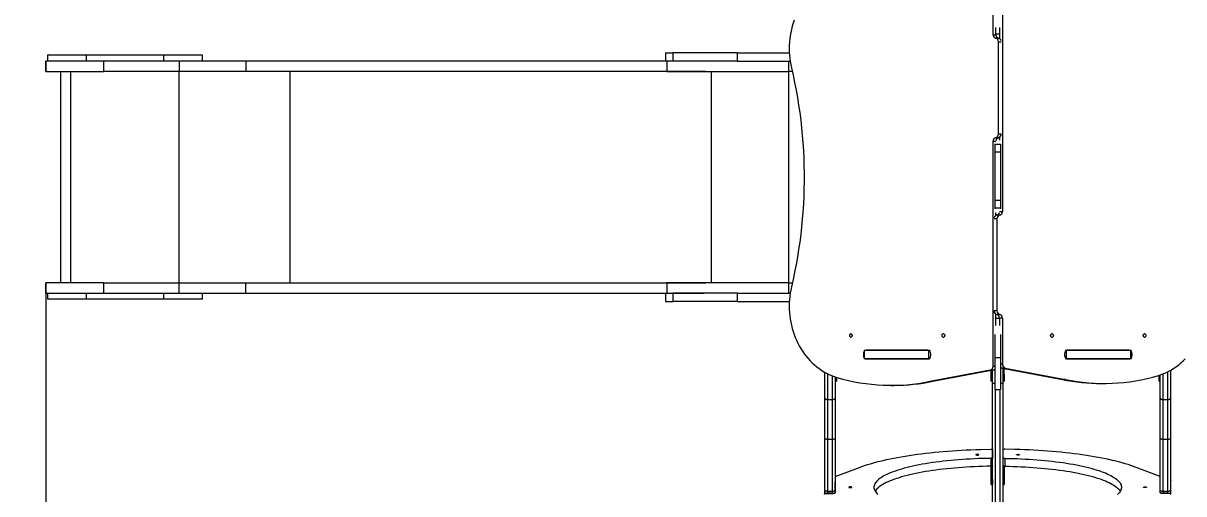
# Model space of a CAD drawing. Header units: millimetres. Extents: x -6398 to 6402, y -5787 to 4580.
# Drawn here: x -3577 to -576, y -1883 to -667 of the extents above; entities that cross this region are included whole.
import ezdxf

# ---------------------------------------------------------------- set-up
doc = ezdxf.new("R2010")
doc.units = ezdxf.units.MM
doc.layers.add('DIKOM_РАЗМЕР_ЗОНА', color=7, linetype='Continuous')
doc.layers.add('DIKOM_РАЗМЕР_ОБЪЕКТА', color=7, linetype='Continuous')
doc.styles.add('style1', font='arial.ttf', dxfattribs={"width": 0.8})
doc.dimstyles.new('1-50', dxfattribs={"dimtxt": 300, "dimasz": 200, "dimexe": 100, "dimexo": 0, "dimgap": 100, "dimtad": 1, "dimtxsty": 'style1', "dimcen": 200, "dimclrd": 7, "dimclre": 7, "dimclrt": 7, "dimadec": 1, "dimazin": 2, "dimtfac": 1, "dimtmove": 0, "dimatfit": 2, "dimfxl": 0, "dimlwd": 25, "dimlwe": 18, "dimarcsym": 0})

# ---------------------------------------------------------------- blocks, each defined once
blk = doc.blocks.new('*D10')
at = {"layer": 'Defpoints', "color": 0, "transparency": 16777216}
for p in [(-1407.3, 3087.2), (-4219.4, -3113.8), (-1057.3, -3113.8)]:
    blk.add_point(p, dxfattribs=at)
at = {"layer": 'DIKOM_РАЗМЕР_ОБЪЕКТА', "color": 7, "lineweight": 18, "transparency": 16777216}
for p, q in [((-1407.3, 3087.2), (-4319.4, 3087.2)), ((-1057.3, -3113.8), (-4319.4, -3113.8))]:
    blk.add_line(p, q, dxfattribs=at)
at = {"layer": 'DIKOM_РАЗМЕР_ОБЪЕКТА', "color": 7, "lineweight": 25, "transparency": 16777216}
blk.add_line((-4219.4, 2887.2), (-4219.4, -2913.8), dxfattribs=at)
at = {"layer": 'DIKOM_РАЗМЕР_ОБЪЕКТА', "color": 7, "transparency": 16777216}
for points in [[(-4252.7, 2887.2), (-4186, 2887.2), (-4219.4, 3087.2)], [(-4252.7, -2913.8), (-4186, -2913.8), (-4219.4, -3113.8)]]:
    blk.add_solid(points, dxfattribs=at)
at = {"layer": 'DIKOM_РАЗМЕР_ОБЪЕКТА', "color": 7, "transparency": 16777216, "insert": (-4472.5, -13.3), "char_height": 300, "attachment_point": 5, "rotation": 90, "style": 'style1'}
blk.add_mtext('6200', dxfattribs=at)
blk = doc.blocks.new('*D11')
at = {"layer": 'Defpoints', "color": 0, "transparency": 16777216}
for p in [(4404.6, 1023.7), (-3518.4, -1364.8), (4404.6, -3858.3)]:
    blk.add_point(p, dxfattribs=at)
at = {"layer": 'DIKOM_РАЗМЕР_ОБЪЕКТА', "color": 7, "lineweight": 18, "transparency": 16777216}
for p, q in [((4404.6, 1023.7), (4404.6, -3958.3)), ((-3518.4, -1364.8), (-3518.4, -3958.3))]:
    blk.add_line(p, q, dxfattribs=at)
at = {"layer": 'DIKOM_РАЗМЕР_ОБЪЕКТА', "color": 7, "lineweight": 25, "transparency": 16777216}
blk.add_line((-3318.4, -3858.3), (4204.6, -3858.3), dxfattribs=at)
at = {"layer": 'DIKOM_РАЗМЕР_ОБЪЕКТА', "color": 7, "transparency": 16777216}
for points in [[(-3318.4, -3824.9), (-3318.4, -3891.6), (-3518.4, -3858.3)], [(4204.6, -3824.9), (4204.6, -3891.6), (4404.6, -3858.3)]]:
    blk.add_solid(points, dxfattribs=at)
at = {"layer": 'DIKOM_РАЗМЕР_ОБЪЕКТА', "color": 7, "transparency": 16777216, "insert": (326.4, -3605.1), "char_height": 300, "attachment_point": 5, "style": 'style1'}
blk.add_mtext('7900', dxfattribs=at)
blk = doc.blocks.new('*D12')
at = {"layer": 'Defpoints', "color": 0, "transparency": 16777216}
for p in [(-1169.8, 4579.9), (-5947.5, -4613.8), (-1169.8, -4613.8)]:
    blk.add_point(p, dxfattribs=at)
at = {"layer": 'DIKOM_РАЗМЕР_ЗОНА', "color": 7, "lineweight": 18, "transparency": 16777216}
for p, q in [((-1169.8, 4579.9), (-6047.5, 4579.9)), ((-1169.8, -4613.8), (-6047.5, -4613.8))]:
    blk.add_line(p, q, dxfattribs=at)
at = {"layer": 'DIKOM_РАЗМЕР_ЗОНА', "color": 7, "lineweight": 25, "transparency": 16777216}
blk.add_line((-5947.5, 4379.9), (-5947.5, -4413.8), dxfattribs=at)
at = {"layer": 'DIKOM_РАЗМЕР_ЗОНА', "color": 7, "transparency": 16777216}
for points in [[(-5980.9, 4379.9), (-5914.2, 4379.9), (-5947.5, 4579.9)], [(-5980.9, -4413.8), (-5914.2, -4413.8), (-5947.5, -4613.8)]]:
    blk.add_solid(points, dxfattribs=at)
at = {"layer": 'DIKOM_РАЗМЕР_ЗОНА', "color": 7, "transparency": 16777216, "insert": (-6200.7, 328.9), "char_height": 300, "attachment_point": 5, "rotation": 90, "style": 'style1'}
blk.add_mtext('9200', dxfattribs=at)
blk = doc.blocks.new('*D13')
at = {"layer": 'Defpoints', "color": 0, "transparency": 16777216}
for p in [(6402.1, 1335.2), (-5518.4, -1066.4), (6402.1, -5686.9)]:
    blk.add_point(p, dxfattribs=at)
at = {"layer": 'DIKOM_РАЗМЕР_ЗОНА', "color": 7, "lineweight": 18, "transparency": 16777216}
for p, q in [((6402.1, 1335.2), (6402.1, -5786.9)), ((-5518.4, -1066.4), (-5518.4, -5786.9))]:
    blk.add_line(p, q, dxfattribs=at)
at = {"layer": 'DIKOM_РАЗМЕР_ЗОНА', "color": 7, "lineweight": 25, "transparency": 16777216}
blk.add_line((-5318.4, -5686.9), (6202.1, -5686.9), dxfattribs=at)
at = {"layer": 'DIKOM_РАЗМЕР_ЗОНА', "color": 7, "transparency": 16777216}
for points in [[(-5318.4, -5653.5), (-5318.4, -5720.2), (-5518.4, -5686.9)], [(6202.1, -5653.5), (6202.1, -5720.2), (6402.1, -5686.9)]]:
    blk.add_solid(points, dxfattribs=at)
at = {"layer": 'DIKOM_РАЗМЕР_ЗОНА', "color": 7, "transparency": 16777216, "insert": (717.6, -5433.7), "char_height": 300, "attachment_point": 5, "style": 'style1'}
blk.add_mtext('11900', dxfattribs=at)

msp = doc.modelspace()

# ---------------------------------------------------------------- linework, layer by layer
at = {"color": 7, "linetype": 'Continuous', "lineweight": 15}
for p, q in [((-1069.353, -696.664), (-1069.353, -577.438)), ((-1045.324, -572.479), (-1045.322, -1153.939)), ((-1061.852, -696.664), (-1061.852, -677.975)), ((-1052.824, -677.923), (-1052.824, -706.458)), ((-1069.353, -696.664), (-1061.852, -696.664)), ((-1062.789, -705.551), (-1055.289, -705.551)), ((-1052.824, -695.483), (-1061.852, -695.483)), ((-1055.496, -952.864), (-1055.496, -715.425)), ((-1055.496, -715.425), (-1048.102, -715.425)), ((-3513.436, -749.783), (-3513.436, -764.783)), ((-3413.433, -749.783), (-3513.436, -749.783)), ((-3413.433, -764.783), (-3413.433, -749.783)), ((-3213.434, -749.783), (-3413.433, -749.783)), ((-3213.434, -764.783), (-3213.434, -749.783)), ((-3113.436, -749.783), (-3213.434, -749.783)), ((-3113.436, -764.783), (-3113.436, -749.783)), ((-1916.233, -743.783), (-1916.233, -764.783)), ((-1916.233, -743.783), (-1897.372, -743.783)), ((-1897.372, -743.783), (-1897.372, -764.783)), ((-1731.228, -743.783), (-1897.372, -743.783)), ((-1731.228, -743.783), (-1731.228, -764.783)), ((-1731.228, -743.783), (-1596.072, -743.783)), ((-3518.435, -791.783), (-3518.435, -764.783)), ((-3518.434, -764.783), (-3518.435, -764.783)), ((-3518.434, -764.783), (-3518.434, -791.783)), ((-3368.431, -764.783), (-3518.434, -764.783)), ((-3368.431, -791.783), (-3368.431, -764.783)), ((-3173.431, -764.783), (-3368.431, -764.783)), ((-3173.431, -764.783), (-3173.431, -791.783)), ((-3001.357, -764.783), (-3173.431, -764.783)), ((-3001.357, -764.783), (-3001.357, -791.783)), ((-1816.233, -764.783), (-3001.357, -764.783)), ((-1912.573, -764.783), (-1912.573, -791.783)), ((-1896.876, -764.783), (-1912.573, -764.783)), ((-1731.228, -764.783), (-1896.876, -764.783)), ((-1731.228, -764.783), (-1593.963, -764.783)), ((-1597.501, -791.783), (-1597.501, -764.783)), ((-3518.434, -791.783), (-3518.435, -791.783)), ((-3518.434, -791.783), (-3368.431, -791.783)), ((-3480.436, -791.783), (-3480.436, -1337.783)), ((-3453.435, -1337.783), (-3453.435, -791.783)), ((-3173.431, -791.783), (-3368.431, -791.783)), ((-3173.435, -1337.783), (-3173.435, -791.783)), ((-3001.357, -791.783), (-3173.431, -791.783)), ((-1812.573, -791.783), (-3001.357, -791.783)), ((-2886.645, -1337.783), (-2886.645, -791.783)), ((-1912.573, -791.783), (-1597.501, -791.783)), ((-1797.861, -791.783), (-1797.861, -1337.783)), ((-1588.408, -791.783), (-1597.501, -791.783)), ((-1597.362, -1337.783), (-1597.362, -791.783)), ((-1597.36, -1337.783), (-1597.36, -791.783)), ((-1055.496, -952.864), (-1048.102, -952.864)), ((-1069.35, -1553.086), (-1069.352, -971.626)), ((-1069.352, -971.626), (-1062.274, -971.626)), ((-1064.833, -979.226), (-1064.833, -980.342)), ((-1049.833, -980.342), (-1064.833, -980.342)), ((-1064.833, -980.342), (-1064.833, -1000.386)), ((-1062.789, -962.739), (-1055.289, -962.739)), ((-1052.823, -963.253), (-1056.916, -963.253)), ((-1052.823, -961.831), (-1052.823, -969.505)), ((-1049.833, -979.253), (-1049.833, -980.342)), ((-1049.833, -980.342), (-1049.833, -1000.386)), ((-1049.833, -1000.386), (-1064.833, -1000.386)), ((-1064.833, -1000.386), (-1064.833, -1125.179)), ((-1049.833, -1000.386), (-1049.833, -1125.179)), ((-1049.833, -1125.179), (-1064.833, -1125.179)), ((-1064.833, -1125.179), (-1064.833, -1145.223)), ((-1049.833, -1125.179), (-1049.833, -1145.223)), ((-1049.833, -1145.223), (-1064.833, -1145.223)), ((-1064.833, -1145.223), (-1064.833, -1146.338)), ((-1061.852, -1163.734), (-1061.852, -1156.079)), ((-1057.759, -1162.313), (-1061.852, -1162.313)), ((-1051.886, -1162.827), (-1059.386, -1162.827)), ((-1045.322, -1153.939), (-1052.404, -1153.939)), ((-1049.833, -1145.223), (-1049.833, -1146.314)), ((-1059.179, -1172.701), (-1066.576, -1172.701)), ((-1059.179, -1172.701), (-1059.179, -1410.14)), ((-3518.435, -1364.783), (-3518.435, -1337.783)), ((-3518.435, -1337.783), (-3518.434, -1337.783)), ((-3518.434, -1337.783), (-3518.434, -1364.783)), ((-3368.431, -1337.783), (-3518.434, -1337.783)), ((-3368.431, -1364.783), (-3368.431, -1337.783)), ((-3368.431, -1337.783), (-3173.431, -1337.783)), ((-3173.431, -1364.783), (-3173.431, -1337.783)), ((-3173.431, -1337.783), (-3001.357, -1337.783)), ((-3001.357, -1364.783), (-3001.357, -1337.783)), ((-3001.357, -1337.783), (-1812.573, -1337.783)), ((-1912.573, -1337.783), (-1912.573, -1364.783)), ((-1597.501, -1337.783), (-1912.573, -1337.783)), ((-1597.501, -1364.783), (-1597.501, -1337.783)), ((-1597.501, -1337.783), (-1588.191, -1337.783)), ((-3518.435, -1364.783), (-3518.434, -1364.783)), ((-3518.434, -1364.783), (-3368.431, -1364.783)), ((-3513.436, -1364.783), (-3513.436, -1379.783)), ((-3413.433, -1379.783), (-3513.436, -1379.783)), ((-3413.433, -1379.783), (-3413.433, -1364.783)), ((-3213.434, -1379.783), (-3413.433, -1379.783)), ((-3368.431, -1364.783), (-3173.431, -1364.783)), ((-3213.434, -1379.783), (-3213.434, -1364.783)), ((-3113.436, -1379.783), (-3213.434, -1379.783)), ((-3173.431, -1364.783), (-3001.357, -1364.783)), ((-3113.436, -1379.783), (-3113.436, -1364.783)), ((-3001.357, -1364.783), (-1816.233, -1364.783)), ((-1916.233, -1364.783), (-1916.233, -1385.783)), ((-1912.573, -1364.783), (-1896.876, -1364.783)), ((-1897.372, -1364.783), (-1897.372, -1385.783)), ((-1731.228, -1364.783), (-1896.876, -1364.783)), ((-1731.228, -1364.783), (-1731.228, -1385.783)), ((-1731.228, -1364.783), (-1593.817, -1364.783)), ((-1916.233, -1385.783), (-1897.372, -1385.783)), ((-1731.228, -1385.783), (-1897.372, -1385.783)), ((-1731.228, -1385.783), (-1596.02, -1385.783)), ((-1059.179, -1410.14), (-1066.576, -1410.14)), ((-1061.851, -1447.598), (-1061.851, -1419.107)), ((-1052.822, -1430.082), (-1061.851, -1430.082)), ((-1051.886, -1420.015), (-1059.386, -1420.015)), ((-1045.322, -1428.902), (-1052.822, -1428.902)), ((-1052.822, -1428.902), (-1052.822, -1447.635)), ((-1045.322, -1428.902), (-1045.322, -1548.127)), ((-1064.833, -1471.496), (-1064.833, -1531.88)), ((-1049.833, -1471.55), (-1049.833, -1531.88)), ((-1404.696, -1521.033), (-1404.696, -1525.533)), ((-1404.696, -1521.033), (-1402.844, -1521.033)), ((-1404.696, -1525.533), (-1402.844, -1525.533)), ((-1402.844, -1515.693), (-1402.844, -1530.872)), ((-1401.732, -1512.783), (-1402.802, -1512.783)), ((-1401.732, -1533.783), (-1401.732, -1512.783)), ((-1235.34, -1512.783), (-1401.732, -1512.783)), ((-1237.986, -1512.033), (-1396.902, -1512.033)), ((-1391.456, -1512.783), (-1391.456, -1512.351)), ((-1235.34, -1533.783), (-1235.34, -1512.783)), ((-1232.086, -1512.783), (-1235.34, -1512.783)), ((-1230.192, -1525.533), (-1230.192, -1521.033)), ((-884.483, -1521.033), (-884.483, -1525.533)), ((-879.678, -1512.783), (-882.733, -1512.783)), ((-879.678, -1533.783), (-879.678, -1512.783)), ((-712.946, -1512.783), (-879.678, -1512.783)), ((-717.773, -1512.033), (-876.689, -1512.033)), ((-723.222, -1512.35), (-723.222, -1512.783)), ((-712.946, -1533.783), (-712.946, -1512.783)), ((-711.877, -1512.783), (-712.946, -1512.783)), ((-711.834, -1530.872), (-711.834, -1515.693)), ((-709.979, -1521.033), (-711.834, -1521.033)), ((-709.979, -1525.533), (-711.834, -1525.533)), ((-709.979, -1525.533), (-709.979, -1521.033)), ((-1401.732, -1533.783), (-1402.802, -1533.783)), ((-1235.34, -1533.783), (-1401.732, -1533.783)), ((-1396.902, -1534.533), (-1237.986, -1534.533)), ((-1232.086, -1533.783), (-1235.34, -1533.783)), ((-1069.35, -1553.086), (-1064.833, -1553.086)), ((-1049.833, -1531.88), (-1064.833, -1531.88)), ((-1064.833, -1531.88), (-1064.833, -1613.055)), ((-1049.833, -1531.88), (-1049.833, -1613.055)), ((-1045.322, -1548.127), (-1049.833, -1548.127)), ((-1038.054, -1557.997), (-1045.554, -1557.997)), ((-1045.554, -1557.997), (-889.778, -1587.29)), ((-1043.827, -1558.322), (-1043.827, -1598.118)), ((-1040.828, -1573.783), (-1040.828, -1558.886)), ((-1038.054, -1557.997), (-882.278, -1587.29)), ((-879.678, -1533.783), (-882.733, -1533.783)), ((-712.946, -1533.783), (-879.678, -1533.783)), ((-876.689, -1534.533), (-717.773, -1534.533)), ((-711.877, -1533.783), (-712.946, -1533.783)), ((-1504.307, -1634.817), (-1504.307, -1568.664)), ((-1497.307, -1572.398), (-1497.307, -1639.275)), ((-1484.307, -1639.275), (-1484.307, -1578.168)), ((-1477.307, -1580.69), (-1477.307, -1634.817)), ((-1474.307, -1581.651), (-1474.307, -1591.783)), ((-1232.397, -1592.249), (-1076.619, -1562.956)), ((-1224.897, -1592.249), (-1069.119, -1562.956)), ((-1076.619, -1562.956), (-1069.119, -1562.956)), ((-1073.827, -1573.783), (-1073.827, -1563.841)), ((-1073.827, -1573.783), (-1070.827, -1573.783)), ((-1073.827, -1591.783), (-1073.827, -1573.783)), ((-1070.827, -1598.118), (-1070.827, -1563.277)), ((-1043.827, -1573.783), (-1040.828, -1573.783)), ((-1040.828, -1573.783), (-1040.828, -1591.783)), ((-882.278, -1587.29), (-889.778, -1587.29)), ((-640.348, -1591.783), (-640.348, -1576.685)), ((-637.348, -1634.817), (-637.348, -1575.723)), ((-630.348, -1573.201), (-630.348, -1639.275)), ((-617.348, -1639.275), (-617.348, -1567.428)), ((-610.348, -1563.693), (-610.348, -1634.817)), ((-1477.307, -1591.783), (-1474.307, -1591.783)), ((-1332.511, -1602.607), (-1325.011, -1602.607)), ((-1232.397, -1592.249), (-1224.897, -1592.249)), ((-1070.827, -1591.783), (-1073.827, -1591.783)), ((-1070.827, -1958.661), (-1070.827, -1598.118)), ((-1064.833, -1613.055), (-1049.833, -1613.055)), ((-1063.827, -1613.055), (-1063.827, -1960.942)), ((-1050.827, -1960.942), (-1050.827, -1613.055)), ((-1043.827, -1591.783), (-1040.828, -1591.783)), ((-1043.827, -1598.118), (-1043.827, -1958.661)), ((-789.664, -1597.648), (-782.164, -1597.648)), ((-640.348, -1591.783), (-637.348, -1591.783)), ((-1504.307, -1740.343), (-1504.307, -1634.817)), ((-1497.307, -1639.275), (-1484.307, -1639.275)), ((-1497.307, -1639.275), (-1497.307, -1741.424)), ((-1484.307, -1741.424), (-1484.307, -1639.275)), ((-1477.307, -1634.817), (-1477.307, -1740.343)), ((-637.348, -1740.343), (-637.348, -1634.817)), ((-630.348, -1639.275), (-617.348, -1639.275)), ((-630.348, -1639.275), (-630.348, -1741.424)), ((-617.348, -1741.424), (-617.348, -1639.275)), ((-610.348, -1634.817), (-610.348, -1740.343)), ((-1504.307, -1873.69), (-1504.307, -1740.343)), ((-1497.307, -1741.424), (-1484.307, -1741.424)), ((-1497.307, -1741.424), (-1497.307, -1875.816)), ((-1484.307, -1875.816), (-1484.307, -1741.424)), ((-1477.307, -1740.343), (-1477.307, -1873.69)), ((-1101.973, -1768.238), (-1076.05, -1767.779)), ((-1070.827, -1768.949), (-1070.827, -1790.042)), ((-1012.681, -1768.238), (-1038.604, -1767.779)), ((-637.348, -1873.69), (-637.348, -1740.343)), ((-630.348, -1741.424), (-617.348, -1741.424)), ((-630.348, -1741.424), (-630.348, -1875.816)), ((-617.348, -1875.816), (-617.348, -1741.424)), ((-610.348, -1740.343), (-610.348, -1873.69)), ((-1075.541, -1791.21), (-1075.541, -1811.627)), ((-1070.827, -1810.458), (-1070.827, -1790.042)), ((-1039.114, -1791.21), (-1039.114, -1811.627)), ((-1477.307, -1838.046), (-1415.049, -1814.474)), ((-1070.827, -1812.256), (-1073.827, -1812.256)), ((-1073.827, -1845.311), (-1073.827, -1812.256)), ((-1070.827, -1810.458), (-1070.827, -1812.256)), ((-1070.827, -1845.311), (-1070.827, -1812.256)), ((-1040.827, -1812.256), (-1043.827, -1812.256)), ((-1040.827, -1812.256), (-1040.827, -1845.311)), ((-637.348, -1838.045), (-699.605, -1814.474)), ((-1505.096, -1848.899), (-1505.096, -1869.316)), ((-1477.307, -1880.029), (-1477.307, -1851.941)), ((-1073.827, -1845.311), (-1070.827, -1845.311)), ((-1073.827, -1859.098), (-1073.827, -1845.311)), ((-1073.827, -1859.098), (-1070.827, -1859.098)), ((-1070.827, -1845.311), (-1070.827, -1859.098)), ((-1043.827, -1845.311), (-1040.827, -1845.311)), ((-1043.827, -1859.098), (-1040.827, -1859.098)), ((-1040.827, -1845.311), (-1040.827, -1859.098)), ((-609.558, -1869.316), (-609.558, -1848.899)), ((-1504.307, -1879.754), (-1504.307, -1873.69)), ((-1504.307, -1882.44), (-1504.307, -1879.754)), ((-1500.095, -1881.901), (-1485.306, -1881.901)), ((-1497.307, -1875.816), (-1484.307, -1875.816)), ((-1497.307, -1875.816), (-1497.307, -1881.392)), ((-1484.307, -1881.392), (-1497.307, -1881.392)), ((-1497.307, -1881.392), (-1497.307, -1881.901)), ((-1484.307, -1881.392), (-1484.307, -1875.816)), ((-1484.307, -1881.886), (-1484.307, -1881.392)), ((-1477.307, -1873.69), (-1477.307, -1879.754)), ((-1477.307, -1879.754), (-1477.307, -1880.049)), ((-637.348, -1879.754), (-637.348, -1873.69)), ((-637.348, -1879.796), (-637.348, -1879.754)), ((-637.347, -1880.029), (-637.347, -1879.816)), ((-630.348, -1875.816), (-617.348, -1875.816)), ((-630.348, -1875.816), (-630.348, -1881.392)), ((-617.348, -1881.392), (-630.348, -1881.392)), ((-630.348, -1881.392), (-630.348, -1881.886)), ((-614.559, -1881.901), (-629.348, -1881.901)), ((-617.348, -1881.392), (-617.348, -1875.816)), ((-617.348, -1881.901), (-617.348, -1881.392)), ((-610.348, -1873.69), (-610.348, -1879.754)), ((-610.348, -1879.754), (-610.348, -1882.44))]:
    msp.add_line(p, q, dxfattribs=at)
at = {"color": 7, "linetype": 'Continuous', "lineweight": 15, "flags": 128}
for points in [[(-1583.7, -659.331), (-1586.338, -667.116), (-1588.676, -675.028), (-1590.711, -683.051), (-1592.439, -691.17), (-1593.855, -699.368), (-1594.958, -707.631), (-1595.745, -715.941), (-1596.214, -724.283), (-1596.365, -732.642), (-1596.198, -740.999), (-1595.713, -749.341), (-1594.91, -757.649), (-1593.791, -765.909), (-1592.359, -774.104), (-1590.616, -782.218)], [(-1590.616, -782.218), (-1586.285, -801.325), (-1582.258, -820.52), (-1578.535, -839.797), (-1575.118, -859.15), (-1572.008, -878.571), (-1569.206, -898.055), (-1566.712, -917.594), (-1564.529, -937.184), (-1562.656, -956.815), (-1561.095, -976.484), (-1559.845, -996.181), (-1558.907, -1015.902), (-1558.282, -1035.64), (-1557.969, -1055.387), (-1557.969, -1075.138), (-1558.282, -1094.885), (-1558.907, -1114.622), (-1559.845, -1134.343), (-1561.095, -1154.041), (-1562.656, -1173.709), (-1564.529, -1193.341), (-1566.712, -1212.93), (-1569.206, -1232.47), (-1572.008, -1251.954), (-1575.118, -1271.375), (-1578.535, -1290.728), (-1582.258, -1310.005), (-1586.285, -1329.2), (-1590.616, -1348.307)], [(-1590.616, -1348.307), (-1592.359, -1356.421), (-1593.791, -1364.616), (-1594.91, -1372.876), (-1595.713, -1381.184), (-1596.198, -1389.525), (-1596.365, -1397.883), (-1596.214, -1406.241), (-1595.745, -1414.584), (-1594.958, -1422.894), (-1593.855, -1431.157), (-1592.439, -1439.355), (-1590.711, -1447.474), (-1588.676, -1455.497), (-1586.338, -1463.409), (-1583.7, -1471.194), (-1580.768, -1478.838), (-1577.548, -1486.325), (-1574.045, -1493.642), (-1570.268, -1500.774), (-1566.222, -1507.707), (-1561.916, -1514.428), (-1557.358, -1520.923), (-1552.557, -1527.181), (-1547.523, -1533.189), (-1542.264, -1538.935), (-1536.792, -1544.409), (-1531.116, -1549.599), (-1525.248, -1554.496), (-1519.2, -1559.09), (-1512.982, -1563.373), (-1506.607, -1567.335), (-1500.087, -1570.97), (-1493.435, -1574.27), (-1486.664, -1577.229), (-1479.786, -1579.842), (-1472.816, -1582.102)], [(-1436.956, -1469.383), (-1438.029, -1469.561), (-1439.016, -1470.081), (-1439.835, -1470.901), (-1440.422, -1471.955), (-1440.727, -1473.156), (-1440.727, -1474.409), (-1440.422, -1475.61), (-1439.835, -1476.664), (-1439.016, -1477.484), (-1438.029, -1478.004), (-1436.956, -1478.183), (-1435.882, -1478.004), (-1434.896, -1477.484), (-1434.076, -1476.664), (-1433.49, -1475.61), (-1433.184, -1474.409), (-1433.184, -1473.156), (-1433.49, -1471.955), (-1434.076, -1470.901), (-1434.896, -1470.081), (-1435.882, -1469.561), (-1436.956, -1469.383)], [(-1197.933, -1469.383), (-1199.006, -1469.561), (-1199.993, -1470.081), (-1200.812, -1470.901), (-1201.399, -1471.955), (-1201.704, -1473.156), (-1201.704, -1474.409), (-1201.399, -1475.61), (-1200.812, -1476.664), (-1199.993, -1477.484), (-1199.006, -1478.004), (-1197.933, -1478.183), (-1196.859, -1478.004), (-1195.873, -1477.484), (-1195.053, -1476.664), (-1194.466, -1475.61), (-1194.161, -1474.409), (-1194.161, -1473.156), (-1194.466, -1471.955), (-1195.053, -1470.901), (-1195.873, -1470.081), (-1196.859, -1469.561), (-1197.933, -1469.383)], [(-916.742, -1478.183), (-915.669, -1478.004), (-914.682, -1477.484), (-913.862, -1476.664), (-913.276, -1475.61), (-912.971, -1474.409), (-912.971, -1473.156), (-913.276, -1471.955), (-913.862, -1470.901), (-914.682, -1470.081), (-915.669, -1469.561), (-916.742, -1469.383), (-917.816, -1469.561), (-918.803, -1470.081), (-919.622, -1470.901), (-920.208, -1471.955), (-920.514, -1473.156), (-920.514, -1474.409), (-920.208, -1475.61), (-919.622, -1476.664), (-918.803, -1477.484), (-917.816, -1478.004), (-916.742, -1478.183)], [(-677.719, -1478.183), (-676.646, -1478.004), (-675.659, -1477.484), (-674.84, -1476.664), (-674.253, -1475.61), (-673.948, -1474.409), (-673.948, -1473.156), (-674.253, -1471.955), (-674.84, -1470.901), (-675.659, -1470.081), (-676.646, -1469.561), (-677.719, -1469.383), (-678.793, -1469.561), (-679.78, -1470.081), (-680.599, -1470.901), (-681.185, -1471.955), (-681.491, -1473.156), (-681.491, -1474.409), (-681.185, -1475.61), (-680.599, -1476.664), (-679.78, -1477.484), (-678.793, -1478.004), (-677.719, -1478.183)], [(-641.859, -1577.143), (-634.889, -1574.882), (-628.011, -1572.27), (-621.24, -1569.311), (-614.588, -1566.011), (-608.068, -1562.376), (-601.693, -1558.413), (-595.476, -1554.131), (-589.427, -1549.536), (-583.559, -1544.639), (-577.883, -1539.449), (-572.411, -1533.975)], [(-1504.307, -1634.817), (-1504.173, -1635.687), (-1503.774, -1636.523), (-1503.127, -1637.294), (-1502.257, -1637.969), (-1501.196, -1638.524), (-1499.986, -1638.936), (-1498.672, -1639.189), (-1497.307, -1639.275)], [(-1484.307, -1639.275), (-1482.941, -1639.189), (-1481.628, -1638.936), (-1480.418, -1638.524), (-1479.357, -1637.969), (-1478.487, -1637.294), (-1477.84, -1636.523), (-1477.442, -1635.687), (-1477.307, -1634.817)], [(-637.348, -1634.817), (-637.213, -1635.687), (-636.815, -1636.523), (-636.168, -1637.294), (-635.298, -1637.969), (-634.237, -1638.524), (-633.027, -1638.936), (-631.714, -1639.189), (-630.348, -1639.275)], [(-617.348, -1639.275), (-615.982, -1639.189), (-614.669, -1638.936), (-613.459, -1638.524), (-612.398, -1637.969), (-611.528, -1637.294), (-610.881, -1636.523), (-610.482, -1635.687), (-610.348, -1634.817)], [(-1504.307, -1740.343), (-1504.173, -1740.554), (-1503.774, -1740.757), (-1503.127, -1740.944), (-1502.257, -1741.108), (-1501.196, -1741.242), (-1499.986, -1741.342), (-1498.672, -1741.404), (-1497.307, -1741.424)], [(-1484.307, -1741.424), (-1482.941, -1741.404), (-1481.628, -1741.342), (-1480.418, -1741.242), (-1479.357, -1741.108), (-1478.487, -1740.944), (-1477.84, -1740.757), (-1477.442, -1740.554), (-1477.307, -1740.343)], [(-1415.049, -1814.474), (-1408.393, -1812.036), (-1401.435, -1809.645), (-1394.181, -1807.302), (-1386.637, -1805.01), (-1378.809, -1802.771), (-1370.705, -1800.586), (-1362.331, -1798.458), (-1353.694, -1796.388), (-1344.801, -1794.378), (-1335.661, -1792.43), (-1326.282, -1790.546), (-1316.67, -1788.726), (-1306.835, -1786.974), (-1296.785, -1785.289), (-1286.528, -1783.674), (-1276.074, -1782.13), (-1265.431, -1780.659), (-1254.608, -1779.261), (-1243.615, -1777.937), (-1232.461, -1776.69), (-1221.156, -1775.52), (-1209.71, -1774.428), (-1198.132, -1773.414), (-1186.431, -1772.481), (-1174.619, -1771.628), (-1162.706, -1770.856), (-1150.701, -1770.166), (-1138.614, -1769.559), (-1126.457, -1769.035), (-1114.24, -1768.595), (-1101.973, -1768.238)], [(-1076.05, -1767.779), (-1075.044, -1767.793), (-1074.069, -1767.853), (-1073.166, -1767.958), (-1072.371, -1768.103), (-1071.717, -1768.282), (-1071.229, -1768.489), (-1070.929, -1768.714), (-1070.827, -1768.949)], [(-1038.604, -1767.779), (-1039.61, -1767.793), (-1040.585, -1767.853), (-1041.488, -1767.958), (-1042.283, -1768.103), (-1042.937, -1768.282), (-1043.425, -1768.489), (-1043.725, -1768.714), (-1043.827, -1768.949)], [(-699.605, -1814.474), (-706.261, -1812.036), (-713.219, -1809.645), (-720.473, -1807.302), (-728.017, -1805.01), (-735.844, -1802.771), (-743.949, -1800.586), (-752.323, -1798.458), (-760.96, -1796.388), (-769.853, -1794.378), (-778.993, -1792.43), (-788.373, -1790.546), (-797.984, -1788.726), (-807.819, -1786.974), (-817.869, -1785.289), (-828.126, -1783.674), (-838.58, -1782.13), (-849.223, -1780.659), (-860.046, -1779.261), (-871.039, -1777.937), (-882.193, -1776.69), (-893.497, -1775.52), (-904.944, -1774.428), (-916.523, -1773.414), (-928.223, -1772.481), (-940.035, -1771.628), (-951.948, -1770.856), (-963.953, -1770.166), (-976.04, -1769.559), (-988.197, -1769.035), (-1000.414, -1768.595), (-1012.681, -1768.238)], [(-637.348, -1740.343), (-637.213, -1740.554), (-636.815, -1740.757), (-636.168, -1740.944), (-635.298, -1741.108), (-634.237, -1741.242), (-633.027, -1741.342), (-631.714, -1741.404), (-630.348, -1741.424)], [(-617.348, -1741.424), (-615.982, -1741.404), (-614.669, -1741.342), (-613.459, -1741.242), (-612.398, -1741.108), (-611.528, -1740.944), (-610.881, -1740.757), (-610.482, -1740.554), (-610.348, -1740.343)], [(-1075.541, -1791.21), (-1086.155, -1791.394), (-1096.738, -1791.661), (-1107.277, -1792.01), (-1117.76, -1792.44), (-1128.177, -1792.952), (-1138.515, -1793.545), (-1148.763, -1794.218), (-1158.91, -1794.97), (-1168.944, -1795.801), (-1178.855, -1796.71), (-1188.631, -1797.695), (-1198.261, -1798.756), (-1207.736, -1799.891), (-1217.044, -1801.099), (-1226.175, -1802.379), (-1235.12, -1803.73), (-1243.867, -1805.149), (-1252.408, -1806.636), (-1260.733, -1808.188), (-1268.833, -1809.804), (-1276.699, -1811.482), (-1284.322, -1813.221), (-1291.693, -1815.018), (-1298.805, -1816.872), (-1305.65, -1818.779), (-1312.22, -1820.739), (-1318.508, -1822.749), (-1324.507, -1824.807), (-1330.21, -1826.911), (-1335.611, -1829.057), (-1340.704, -1831.245), (-1345.484, -1833.471), (-1349.944, -1835.733), (-1354.081, -1838.028), (-1357.889, -1840.354), (-1361.365, -1842.709), (-1364.504, -1845.09), (-1367.303, -1847.493), (-1369.759, -1849.917), (-1371.869, -1852.359), (-1373.631, -1854.816), (-1375.043, -1857.285), (-1376.103, -1859.764), (-1376.811, -1862.249), (-1377.165, -1864.739), (-1377.165, -1867.231), (-1376.811, -1869.72), (-1376.103, -1872.206), (-1375.043, -1874.685), (-1373.631, -1877.154), (-1371.869, -1879.611), (-1369.759, -1882.053), (-1367.303, -1884.477)], [(-1109.827, -1780.857), (-1111.006, -1780.898), (-1112.08, -1781.019), (-1112.954, -1781.209), (-1113.55, -1781.451), (-1113.816, -1781.723), (-1113.727, -1782.001), (-1113.291, -1782.261), (-1112.548, -1782.479), (-1111.562, -1782.636), (-1110.423, -1782.719), (-1109.231, -1782.719), (-1108.091, -1782.636), (-1107.106, -1782.479), (-1106.363, -1782.261), (-1105.927, -1782.001), (-1105.838, -1781.723), (-1106.103, -1781.451), (-1106.7, -1781.209), (-1107.574, -1781.019), (-1108.648, -1780.898), (-1109.827, -1780.857)], [(-1070.827, -1790.042), (-1070.916, -1790.262), (-1071.181, -1790.474), (-1071.611, -1790.671), (-1072.192, -1790.845), (-1072.902, -1790.991), (-1073.717, -1791.103), (-1074.607, -1791.177), (-1075.541, -1791.21)], [(-1043.827, -1790.042), (-1043.738, -1790.262), (-1043.473, -1790.474), (-1043.043, -1790.671), (-1042.462, -1790.845), (-1041.752, -1790.991), (-1040.937, -1791.103), (-1040.047, -1791.177), (-1039.114, -1791.21)], [(-1039.114, -1791.21), (-1028.499, -1791.394), (-1017.916, -1791.661), (-1007.377, -1792.01), (-996.894, -1792.44), (-986.477, -1792.952), (-976.139, -1793.545), (-965.891, -1794.218), (-955.744, -1794.97), (-945.71, -1795.801), (-935.799, -1796.71), (-926.023, -1797.695), (-916.393, -1798.756), (-906.918, -1799.891), (-897.61, -1801.099), (-888.479, -1802.379), (-879.534, -1803.73), (-870.787, -1805.149), (-862.246, -1806.636), (-853.921, -1808.188), (-845.821, -1809.804), (-837.955, -1811.482), (-830.333, -1813.221), (-822.961, -1815.018), (-815.849, -1816.872), (-809.004, -1818.779), (-802.434, -1820.739), (-796.146, -1822.749), (-790.147, -1824.807), (-784.444, -1826.911), (-779.043, -1829.057), (-773.95, -1831.245), (-769.17, -1833.471), (-764.71, -1835.733), (-760.573, -1838.028), (-756.765, -1840.354), (-753.289, -1842.709), (-750.15, -1845.09), (-747.351, -1847.493), (-744.895, -1849.917), (-742.785, -1852.359), (-741.023, -1854.816), (-739.611, -1857.285), (-738.551, -1859.764), (-737.843, -1862.249), (-737.489, -1864.739), (-737.489, -1867.231), (-737.843, -1869.72), (-738.551, -1872.206), (-739.611, -1874.685), (-741.023, -1877.154), (-742.785, -1879.611), (-744.895, -1882.053), (-747.351, -1884.477)], [(-1004.827, -1780.857), (-1003.648, -1780.898), (-1002.574, -1781.019), (-1001.7, -1781.209), (-1001.103, -1781.451), (-1000.838, -1781.723), (-1000.927, -1782.001), (-1001.363, -1782.261), (-1002.106, -1782.479), (-1003.092, -1782.636), (-1004.231, -1782.719), (-1005.423, -1782.719), (-1006.562, -1782.636), (-1007.548, -1782.479), (-1008.291, -1782.261), (-1008.727, -1782.001), (-1008.816, -1781.723), (-1008.55, -1781.451), (-1007.954, -1781.209), (-1007.08, -1781.019), (-1006.006, -1780.898), (-1004.827, -1780.857)], [(-1075.541, -1811.627), (-1086.155, -1811.811), (-1096.738, -1812.077), (-1107.277, -1812.426), (-1117.76, -1812.857), (-1128.177, -1813.369), (-1138.515, -1813.962), (-1148.763, -1814.635), (-1158.91, -1815.387), (-1168.944, -1816.218), (-1178.855, -1817.127), (-1188.631, -1818.112), (-1198.261, -1819.173), (-1207.736, -1820.308), (-1217.044, -1821.516), (-1226.175, -1822.796), (-1235.12, -1824.146), (-1243.867, -1825.566), (-1252.408, -1827.052), (-1260.733, -1828.605), (-1268.833, -1830.221), (-1276.699, -1831.899), (-1284.322, -1833.638), (-1291.693, -1835.435), (-1298.805, -1837.288), (-1305.65, -1839.196), (-1312.22, -1841.156), (-1318.508, -1843.166), (-1324.507, -1845.224), (-1330.21, -1847.327), (-1335.611, -1849.474), (-1340.704, -1851.662), (-1345.484, -1853.887), (-1349.944, -1856.149), (-1354.081, -1858.445), (-1357.889, -1860.771), (-1361.365, -1863.126), (-1364.504, -1865.506), (-1367.303, -1867.91), (-1369.759, -1870.334), (-1371.869, -1872.776), (-1373.631, -1875.232), (-1374.223, -1876.193)], [(-1075.541, -1811.627), (-1074.607, -1811.593), (-1073.717, -1811.519), (-1072.902, -1811.408), (-1072.192, -1811.262), (-1071.611, -1811.088), (-1071.181, -1810.891), (-1070.916, -1810.679), (-1070.827, -1810.458)], [(-1073.827, -1812.256), (-1073.885, -1811.687), (-1073.919, -1811.54)], [(-1070.827, -1812.256), (-1070.942, -1811.118), (-1071.022, -1810.782)], [(-1039.114, -1811.627), (-1040.047, -1811.593), (-1040.937, -1811.519), (-1041.752, -1811.408), (-1042.462, -1811.262), (-1043.043, -1811.088), (-1043.473, -1810.891), (-1043.738, -1810.679), (-1043.827, -1810.458)], [(-1043.632, -1810.782), (-1043.712, -1811.118), (-1043.827, -1812.256)], [(-1040.735, -1811.54), (-1040.769, -1811.687), (-1040.827, -1812.256)], [(-1039.114, -1811.627), (-1028.499, -1811.811), (-1017.916, -1812.077), (-1007.377, -1812.426), (-996.894, -1812.857), (-986.477, -1813.369), (-976.139, -1813.962), (-965.891, -1814.635), (-955.744, -1815.387), (-945.71, -1816.218), (-935.799, -1817.127), (-926.023, -1818.112), (-916.393, -1819.173), (-906.918, -1820.308), (-897.61, -1821.516), (-888.479, -1822.796), (-879.534, -1824.146), (-870.787, -1825.566), (-862.246, -1827.052), (-853.921, -1828.605), (-845.821, -1830.221), (-837.955, -1831.899), (-830.333, -1833.638), (-822.961, -1835.435), (-815.849, -1837.288), (-809.004, -1839.196), (-802.434, -1841.156), (-796.146, -1843.166), (-790.147, -1845.224), (-784.444, -1847.327), (-779.043, -1849.474), (-773.95, -1851.662), (-769.17, -1853.887), (-764.71, -1856.149), (-760.573, -1858.445), (-756.765, -1860.771), (-753.289, -1863.126), (-750.15, -1865.506), (-747.351, -1867.91), (-744.895, -1870.334), (-742.785, -1872.776), (-741.023, -1875.232), (-740.431, -1876.193)], [(-1504.288, -1848.261), (-1504.861, -1848.544), (-1505.092, -1848.853), (-1504.965, -1849.165), (-1504.49, -1849.457), (-1504.307, -1849.53)], [(-610.366, -1848.261), (-609.793, -1848.544), (-609.562, -1848.853), (-609.689, -1849.165), (-610.164, -1849.457), (-610.348, -1849.53)], [(-1504.288, -1883.709), (-1504.861, -1883.426), (-1505.092, -1883.117), (-1504.965, -1882.805), (-1504.49, -1882.513), (-1503.7, -1882.26), (-1502.652, -1882.065), (-1501.421, -1881.943), (-1500.095, -1881.901)], [(-1504.307, -1873.69), (-1504.173, -1874.105), (-1503.774, -1874.503), (-1503.127, -1874.871), (-1502.257, -1875.193), (-1501.196, -1875.458), (-1499.986, -1875.654), (-1498.672, -1875.775), (-1497.307, -1875.816)], [(-1504.307, -1879.754), (-1504.173, -1880.074), (-1503.774, -1880.381), (-1503.127, -1880.664), (-1502.257, -1880.912), (-1501.196, -1881.116), (-1499.986, -1881.268), (-1498.672, -1881.361), (-1497.307, -1881.392)], [(-1485.306, -1881.901), (-1483.746, -1881.865), (-1482.245, -1881.758), (-1480.862, -1881.585), (-1479.65, -1881.352), (-1478.655, -1881.069), (-1477.916, -1880.745), (-1477.46, -1880.394), (-1477.307, -1880.029)], [(-1484.307, -1875.816), (-1482.941, -1875.775), (-1481.628, -1875.654), (-1480.418, -1875.458), (-1479.357, -1875.193), (-1478.487, -1874.871), (-1477.84, -1874.503), (-1477.442, -1874.105), (-1477.307, -1873.69)], [(-1484.307, -1881.392), (-1482.941, -1881.361), (-1481.628, -1881.268), (-1480.418, -1881.116), (-1479.357, -1880.912), (-1478.487, -1880.664), (-1477.84, -1880.381), (-1477.442, -1880.074), (-1477.307, -1879.754)], [(-1438.307, -1865.049), (-1439.486, -1865.09), (-1440.56, -1865.211), (-1441.434, -1865.401), (-1442.03, -1865.643), (-1442.295, -1865.915), (-1442.206, -1866.193), (-1441.771, -1866.453), (-1441.027, -1866.671), (-1440.042, -1866.829), (-1438.903, -1866.911), (-1437.71, -1866.911), (-1436.571, -1866.829), (-1435.586, -1866.671), (-1434.842, -1866.453), (-1434.407, -1866.193), (-1434.318, -1865.915), (-1434.583, -1865.643), (-1435.179, -1865.401), (-1436.053, -1865.211), (-1437.127, -1865.09), (-1438.307, -1865.049)], [(-676.347, -1865.049), (-675.169, -1865.09), (-674.094, -1865.211), (-673.22, -1865.401), (-672.624, -1865.643), (-672.359, -1865.915), (-672.448, -1866.193), (-672.884, -1866.453), (-673.627, -1866.671), (-674.612, -1866.829), (-675.751, -1866.911), (-676.944, -1866.911), (-678.083, -1866.829), (-679.068, -1866.671), (-679.812, -1866.453), (-680.247, -1866.193), (-680.336, -1865.915), (-680.071, -1865.643), (-679.475, -1865.401), (-678.601, -1865.211), (-677.526, -1865.09), (-676.347, -1865.049)], [(-637.348, -1873.69), (-637.213, -1874.105), (-636.815, -1874.503), (-636.168, -1874.871), (-635.298, -1875.193), (-634.237, -1875.458), (-633.027, -1875.654), (-631.714, -1875.775), (-630.348, -1875.816)], [(-637.348, -1879.754), (-637.213, -1880.074), (-636.815, -1880.381), (-636.168, -1880.664), (-635.298, -1880.912), (-634.237, -1881.116), (-633.027, -1881.268), (-631.714, -1881.361), (-630.348, -1881.392)], [(-629.348, -1881.901), (-630.908, -1881.865), (-632.409, -1881.758), (-633.792, -1881.585), (-635.004, -1881.352), (-635.999, -1881.069), (-636.739, -1880.745), (-637.194, -1880.394), (-637.347, -1880.029)], [(-617.348, -1875.816), (-615.982, -1875.775), (-614.669, -1875.654), (-613.459, -1875.458), (-612.398, -1875.193), (-611.528, -1874.871), (-610.881, -1874.503), (-610.482, -1874.105), (-610.348, -1873.69)], [(-617.348, -1881.392), (-615.982, -1881.361), (-614.669, -1881.268), (-613.459, -1881.116), (-612.398, -1880.912), (-611.528, -1880.664), (-610.881, -1880.381), (-610.482, -1880.074), (-610.348, -1879.754)], [(-610.366, -1883.709), (-609.793, -1883.426), (-609.562, -1883.117), (-609.689, -1882.805), (-610.164, -1882.513), (-610.954, -1882.26), (-612.002, -1882.065), (-613.233, -1881.943), (-614.559, -1881.901)]]:
    msp.add_lwpolyline(points, dxfattribs=at)
at = {"color": 7, "linetype": 'Continuous', "lineweight": 15}
for centre, radius, start, end in [((-1060.657, -697.108), 8.707, 177.071972, 255.824287), ((-1065.158, -714.931), 9.675, 357.06984, 75.824746), ((-1053.157, -697.109), 8.707, 177.070448, 255.823822), ((-1057.324, -714.503), 9.181, 11.096263, 77.192628), ((-1065.158, -953.359), 9.675, 284.17518, 2.930152), ((-1057.658, -953.358), 9.675, 284.175798, 2.927744), ((-1060.657, -971.181), 8.707, 104.175334, 182.930671), ((-1053.423, -970.862), 8.335, 102.936341, 172.649608), ((-1057.185, -1171.941), 9.376, 103.572248, 168.422388), ((-1061.253, -1154.702), 8.337, 282.940061, 352.733208), ((-1049.517, -1172.207), 9.675, 104.175394, 182.929938), ((-1054.018, -1154.385), 8.707, 284.176387, 2.929618), ((-1057.016, -1410.634), 9.675, 177.072493, 255.8238), ((-1049.517, -1410.634), 9.675, 177.070085, 255.824418), ((-1061.518, -1428.457), 8.707, 357.070513, 75.824032), ((-1054.018, -1428.457), 8.708, 357.073031, 75.823504), ((-1428.195, -1473.783), 5.072, 171.141026, 188.858974), ((-1189.172, -1473.783), 5.072, 171.141026, 188.858974), ((-925.529, -1473.783), 5.094, 351.296611, 8.703389), ((-925.501, -1473.783), 5.069, 351.137957, 8.862043), ((-686.465, -1473.783), 5.053, 351.220349, 8.779651), ((-686.478, -1473.783), 5.069, 351.137957, 8.862043), ((-1394.881, -1520.949), 9.816, 143.804619, 180.490054), ((-1394.88, -1525.616), 9.816, 179.510825, 216.194503), ((-1396.873, -1518.996), 6.964, 90.235999, 116.837633), ((-1389.376, -1518.984), 6.952, 90.214911, 116.860716), ((-1238.012, -1518.984), 6.952, 63.139284, 89.785089), ((-1240.007, -1520.948), 9.815, 359.506698, 36.19442), ((-1240.007, -1525.617), 9.815, 323.806458, 0.492424), ((-874.641, -1520.953), 9.842, 145.304474, 180.464054), ((-874.64, -1525.612), 9.843, 179.536996, 214.694477), ((-876.66, -1518.996), 6.964, 90.238001, 116.837627), ((-725.299, -1518.984), 6.952, 63.139284, 89.785089), ((-717.802, -1518.996), 6.964, 63.162373, 89.761999), ((-719.794, -1520.949), 9.816, 359.510151, 36.233001), ((-719.795, -1525.616), 9.816, 323.767874, 0.488974), ((-1396.873, -1527.569), 6.964, 243.162367, 269.764001), ((-1389.376, -1527.581), 6.952, 243.139284, 269.785089), ((-1238.012, -1527.581), 6.952, 270.214911, 296.860716), ((-1079.018, -1553.578), 9.68, 284.350349, 2.914333), ((-1043.925, -1549.866), 8.292, 224.560845, 258.668342), ((-1035.655, -1548.619), 9.679, 177.083728, 255.65159), ((-876.66, -1527.569), 6.964, 243.162373, 269.761999), ((-725.299, -1527.581), 6.952, 270.214911, 296.860716), ((-717.802, -1527.569), 6.964, 270.238001, 296.837627), ((-1332.565, -1112.316), 490.275, 253.377379, 281.789046), ((-1070.751, -1554.819), 8.299, 281.343121, 315.48974), ((-789.567, -1107.709), 489.938, 258.197571, 269.988664), ((-782.11, -1107.358), 490.274, 258.210941, 286.622639), ((-1325.108, -1112.669), 489.938, 270.011336, 281.802429), ((-1066.006, -1640.3), 42.456, 88.416554, 96.519329), ((-1048.652, -1640.356), 42.513, 83.482104, 91.591445), ((-1504.064, -1868.834), 1.139, 205.016808, 257.672025), ((-610.59, -1868.834), 1.139, 282.280731, 334.994569)]:
    msp.add_arc(centre, radius, start, end, dxfattribs=at)

# ---------------------------------------------------------------- dimensions: what is measured, and where the dimension line sits
at = {"layer": 'DIKOM_РАЗМЕР_ЗОНА'}
dim = msp.add_linear_dim(base=(-5947.518, -4613.792), p1=(-1169.827, 4579.935), p2=(-1169.827, -4613.792), angle=90, text='9200', dimstyle='1-50', dxfattribs=at)
dim.commit()
dim.dimension.update_dxf_attribs({"geometry": '*D12', "text_midpoint": (-5947.518, 328.93), "dimtype": 160})
dim = msp.add_linear_dim(base=(6402.144, -5686.871), p1=(-5518.435, -1066.365), p2=(6402.144, 1335.217), text='11900', dimstyle='1-50', dxfattribs=at)
dim.commit()
dim.dimension.update_dxf_attribs({"geometry": '*D13', "text_midpoint": (717.581, -5686.871), "dimtype": 160})
at = {"layer": 'DIKOM_РАЗМЕР_ОБЪЕКТА'}
dim = msp.add_linear_dim(base=(-4219.352, -3113.792), p1=(-1407.327, 3087.217), p2=(-1057.327, -3113.792), angle=90, text='6200', dimstyle='1-50', dxfattribs=at)
dim.commit()
dim.dimension.update_dxf_attribs({"geometry": '*D10', "text_midpoint": (-4219.352, -13.288), "dimtype": 160})
dim = msp.add_linear_dim(base=(4404.597, -3858.27), p1=(-3518.435, -1364.783), p2=(4404.597, 1023.717), text='7900', dimstyle='1-50', dxfattribs=at)
dim.commit()
dim.dimension.update_dxf_attribs({"geometry": '*D11', "text_midpoint": (326.363, -3858.27), "dimtype": 160})

doc.saveas('drawing.dxf')
